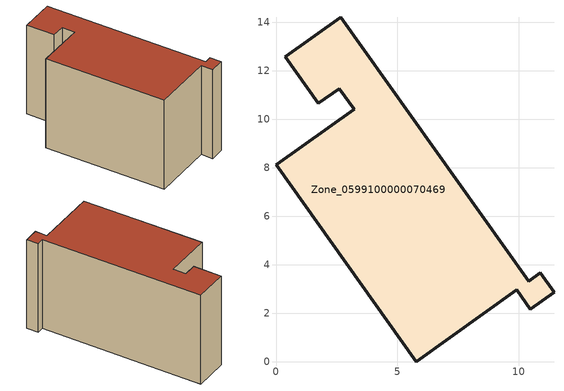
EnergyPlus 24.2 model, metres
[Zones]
Zone_0599100000070469
 floor ground (C_G): 10.42,3.32 10.9,3.66 11.46,2.87 10.48,2.17 9.92,2.96 5.78,0 0,8.12 3.22,10.4 2.61,11.26 1.75,10.65 0.39,12.57 2.68,14.2 z0
 wall outside (C_F): 5.78,0 9.92,2.96 10.48,2.17 11.46,2.87 10.9,3.66 10.42,3.32 2.68,14.2 0.39,12.57 1.75,10.65 2.61,11.26 3.22,10.4 0,8.12 5.78,0 z0:7.74
 roof outside (C_R): 10.9,3.66 10.42,3.32 2.68,14.2 0.39,12.57 1.75,10.65 2.61,11.26 3.22,10.4 0,8.12 5.78,0 9.92,2.96 10.48,2.17 11.46,2.87 z7.74
[BUILDING]
Pand.0599100000070469: North Axis=0; Terrain=City; Loads Convergence Tolerance Value=0.04; Temperature Convergence Tolerance Value=0.4; Solar Distribution=FullExterior; Maximum Number of Warmup Days=25; Minimum Number of Warmup Days=1
[Site:Location]
Rotterdam.The.Hague.AP_ZH_NLD Design_Conditions: Latitude=51.96; Longitude=4.45; Time Zone=1; Elevation=-4.5
[SITE:GROUNDTEMPERATURE:BUILDINGSURFACE]
18, 18, 18, 18, 18, 18, 18, 18, 18, 18, 18, 18
[MATERIAL] Thermal Absorptance=0.9; Solar Absorptance=0.7; Visible Absorptance=0.7
Name | Roughness | Thickness | Conductivity | Density | Specific Heat
G.TI.1975-1991 | MediumSmooth | 0.15 | 0.288461 | 540 | 1210
F.TI.1975-1991 | Rough | 0.3 | 0.230769 | 1920 | 840
R.TI.1975-1991 | MediumRough | 0.2 | 0.153846 | 1500 | 1000
[CONSTRUCTION]
C_G: G.TI.1975-1991
C_F: F.TI.1975-1991
C_R: R.TI.1975-1991
[ZONE]
Zone_0599100000070469: Type=1; Multiplier=1; Ceiling Height=Autocalculate; Volume=Autocalculate; Floor Area=autocalculate; Part of Total Floor Area=Yes
[ZONEINFILTRATION:DESIGNFLOWRATE]
Infil_Zone_0599100000070469: Zone or ZoneList or Space or SpaceList=Zone_0599100000070469; Schedule=AlwaysOn; Design Flow Rate Calculation Method=Flow/Area; Flow Rate per Floor Area=0.003; Constant Term Coefficient=1; Temperature Term Coefficient=0; Velocity Term Coefficient=0; Velocity Squared Term Coefficient=0
[HVACTEMPLATE:ZONE:IDEALLOADSAIRSYSTEM]
Zone_0599100000070469: Maximum Heating Supply Air Temperature=50; Minimum Cooling Supply Air Temperature=13; Maximum Heating Supply Air Humidity Ratio=0.0156; Minimum Cooling Supply Air Humidity Ratio=0.0077; Heating Limit=NoLimit; Cooling Limit=NoLimit; Dehumidification Control Type=ConstantSensibleHeatRatio; Cooling Sensible Heat Ratio=0.7; Dehumidification Setpoint=60; Humidification Control Type=None; Humidification Setpoint=30; Outdoor Air Method=None; Outdoor Air Flow Rate per Person=0.00944; Outdoor Air Flow Rate per Zone Floor Area=0; Outdoor Air Flow Rate per Zone=0; Demand Controlled Ventilation Type=None; Outdoor Air Economizer Type=NoEconomizer; Heat Recovery Type=None; Sensible Heat Recovery Effectiveness=0.7; Latent Heat Recovery Effectiveness=0.65
[ZONECONTROL:THERMOSTAT]
ThermostatControl_Zone_0599100000070469: Zone or ZoneList=Zone_0599100000070469; Control Type Schedule=DualSetpointControlType; Control 1=Thermostat_Zone_0599100000070469; Temperature Difference Between Cutout And Setpoint=0
[THERMOSTATSETPOINT:DUALSETPOINT]
Thermostat_Zone_0599100000070469: Heating Setpoint Temperature Schedule=HeatingSetpoint_Zone_0599100000070469; Cooling Setpoint Temperature Schedule=CoolingSetpoint_Zone_0599100000070469
[SCHEDULE:COMPACT]
HeatingSetpoint_Zone_0599100000070469: Through: 12/31, For: AllDays, Until: 24:00, 21
CoolingSetpoint_Zone_0599100000070469: Through: 12/31, For: AllDays, Until: 24:00, 24
DualSetpointControlType: Through: 12/31, For: AllDays, Until: 24:00, 4
AlwaysOn: Through: 12/31, For: AllDays, Until: 24:00, 1
